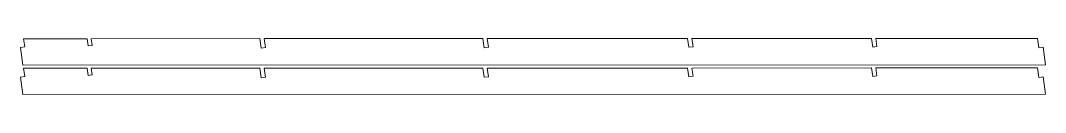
# Model space of a CAD drawing. Header units: millimetres. Extents: x 193 to 674, y 73 to 99.
import ezdxf

# ---------------------------------------------------------------- set-up
doc = ezdxf.new("R2010")
doc.units = ezdxf.units.MM

msp = doc.modelspace()

# ---------------------------------------------------------------- linework, layer by layer
at = {"color": 3, "linetype": 'Continuous', "lineweight": 18, "flags": 128}
for points in [[(593.98, 99.13), (594.5, 95.37), (592.51, 95.1), (591.96, 99.13), (507.69, 99.11), (508.21, 95.25), (506.23, 94.98), (505.67, 99.11), (411.56, 99.08), (412.12, 95.01), (410.14, 94.74), (409.54, 99.08), (306.96, 99.05), (307.54, 94.82), (305.56, 94.55), (304.94, 99.05), (225.78, 99.03), (226.21, 95.89), (224.23, 95.62), (223.76, 99.03), (193.99, 99.02), (194.52, 95.12), (192.54, 94.85), (193.67, 86.62), (673.62, 86.74), (672.49, 94.98), (670.51, 94.71), (669.9, 99.15), (593.98, 99.15)], [(593.98, 85.26), (594.5, 81.51), (592.51, 81.24), (591.96, 85.26), (507.69, 85.24), (508.21, 81.38), (506.23, 81.11), (505.67, 85.24), (411.56, 85.22), (412.12, 81.15), (410.14, 80.88), (409.54, 85.22), (306.96, 85.19), (307.54, 80.95), (305.56, 80.68), (304.94, 85.19), (225.78, 85.17), (226.21, 82.02), (224.23, 81.75), (223.76, 85.17), (193.99, 85.16), (194.52, 81.26), (192.54, 80.99), (193.67, 72.75), (673.62, 72.88), (672.49, 81.11), (670.51, 80.84), (669.9, 85.28), (593.98, 85.28)]]:
    msp.add_lwpolyline(points, dxfattribs=at)

doc.saveas('drawing.dxf')
